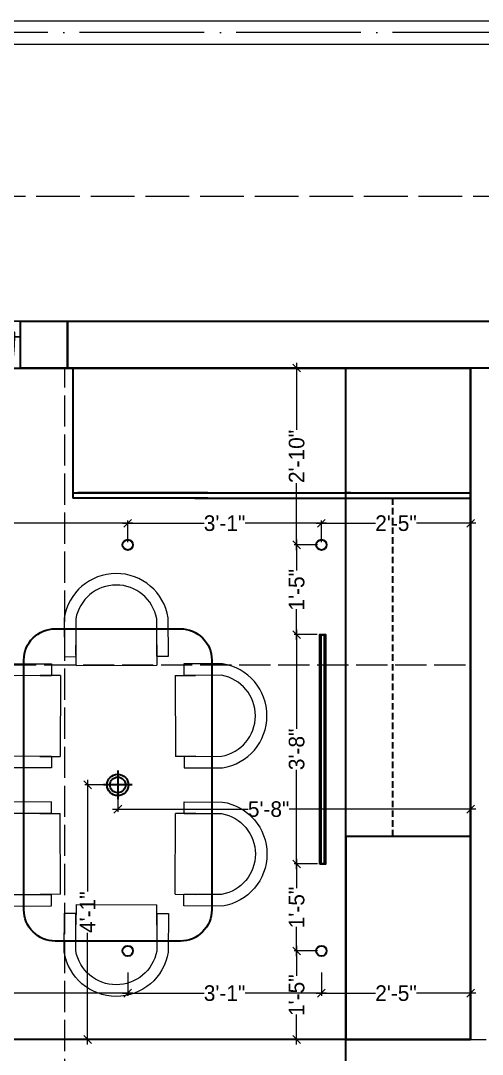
# Model space of a CAD drawing. Header units: millimetres. Extents: x 35877 to 3066687, y -650199 to -40525.
# Drawn here: x 147518.8 to 147607.5, y -180182.2 to -179983.6 of the extents above; entities that cross this region are included whole.
import ezdxf

# ---------------------------------------------------------------- set-up
doc = ezdxf.new("R2010")
doc.units = ezdxf.units.MM
doc.header["$MEASUREMENT"] = 0
doc.header["$PDMODE"] = 35
for name, pattern in [('ACAD_ISO02W100', [15, 12, -3]), ('ACAD_ISO04W100', [30, 24, -3, 0, -3]), ('DASHED', [0.75, 0.5, -0.25]), ('HIDDEN', [0.375, 0.25, -0.125])]:
    doc.linetypes.add(name, pattern=pattern)
doc.layers.get('Defpoints').update_dxf_attribs({"color": 220})
for name, color, linetype in [('AR DOOR', 40, 'Continuous'), ('AR ELE-5', 134, 'Continuous'), ('str coll', 6, 'Continuous')]:
    doc.layers.add(name, color=color, linetype=linetype)
for name, color, linetype, lineweight in [('COLUMN', 1, 'Continuous', 30), ('Electrical', 84, 'Continuous', 30), ('FURNITURE', 32, 'Continuous', 9), ('furniture dimensions', 1, 'DASHED', 0), ('GROUND FLOOR', 7, 'Continuous', 9), ('GROUND FLOOR  ( PLINE )', 251, 'Continuous', 30), ('Labelling', 1, 'Continuous', 25), ('wall', 7, 'Continuous', 30)]:
    doc.layers.add(name, color=color, linetype=linetype, lineweight=lineweight)
doc.styles.add('century g', font='GOTHIC.TTF')
doc.dimstyles.new('Archana', dxfattribs={"dimtxt": 2, "dimasz": 0.75, "dimexe": 0.5, "dimexo": 0.5, "dimgap": 0, "dimtad": 0, "dimzin": 0, "dimdsep": 46, "dimlunit": 4, "dimtxsty": 'century g', "dimblk": 'OBLIQUE', "dimcen": 0, "dimdle": 1, "dimclrd": 256, "dimclre": 256, "dimclrt": 256, "dimadec": 0, "dimazin": 0, "dimtfac": 1, "dimtofl": 0, "dimtmove": 1, "dimatfit": 3, "dimfxl": 1, "dimfxlon": 1, "dimtolj": 1, "dimtzin": 0, "dimlwd": -1, "dimlwe": -1, "dimarcsym": 0})

# ---------------------------------------------------------------- blocks, each defined once
blk = doc.blocks.new('*U116')
for points in [[(-40, 0), (0, 0), (0, 30), (10, 30), (10, 100), (-40, 100)], [(1160, 0), (1120, 0), (1120, 30), (1110, 30), (1110, 100), (1160, 100)], [(0, 0), (0, -1120), (30, -1120), (30, 0)]]:
    blk.add_lwpolyline(points, close=True)
at = {"layer": 'AR ELE-5', "linetype": 'ByBlock', "ltscale": 15}
blk.add_arc((-1.6, 0.7), 1121.6, 272.37301, 359.96526, dxfattribs=at)
blk = doc.blocks.new('SD DSD')
at = {"layer": 'FURNITURE', "color": 9, "true_color": 0xc7c8ca, "transparency": 33554687}
for p, q in [((3348486.7, -514623.32), (3348486.68, -514619.42)), ((3348502.23, -514619.34), (3348502.25, -514623.25)), ((3348486.7, -514623.32), (3348502.25, -514623.25)), ((3348483.69, -514625.26), (3348479.79, -514625.25)), ((3348483.69, -514625.26), (3348483.66, -514640.81)), ((3348505.76, -514625.26), (3348509.66, -514625.25)), ((3348505.76, -514625.26), (3348505.79, -514640.81)), ((3348479.75, -514640.8), (3348483.66, -514640.81)), ((3348509.7, -514640.8), (3348505.79, -514640.81)), ((3348479.75, -514651.77), (3348483.66, -514651.76)), ((3348483.69, -514667.31), (3348483.66, -514651.76)), ((3348505.76, -514667.31), (3348505.79, -514651.76)), ((3348509.7, -514651.77), (3348505.79, -514651.76)), ((3348483.69, -514667.31), (3348479.79, -514667.32)), ((3348505.76, -514667.31), (3348509.66, -514667.32)), ((3348486.7, -514669.25), (3348486.68, -514673.16)), ((3348486.7, -514669.25), (3348502.25, -514669.32)), ((3348502.23, -514673.23), (3348502.25, -514669.32))]:
    blk.add_line(p, q, dxfattribs=at)
at = {"layer": 'FURNITURE', "color": 9, "true_color": 0xc7c8ca, "transparency": 33554687, "flags": 128}
for points in [[(3348502.23, -514621.56), (3348504.46, -514621.55), (3348504.42, -514614.17, 0.853613), (3348484.42, -514614.22), (3348484.46, -514621.65), (3348486.68, -514621.64)], [(3348502.22, -514619.34), (3348502.23, -514621.56), (3348502.2, -514614.36, 0.835758), (3348486.65, -514614.39), (3348486.67, -514619.42), (3348486.68, -514621.64)], [(3348481.97, -514640.8), (3348481.97, -514643.02), (3348474.58, -514643.01, -0.853613), (3348474.58, -514623.01), (3348482.01, -514623.02), (3348482.01, -514625.25)], [(3348507.48, -514640.8), (3348507.48, -514643.02), (3348514.87, -514643.01, 0.853613), (3348514.87, -514623.01), (3348507.44, -514623.02), (3348507.44, -514625.25)], [(3348479.75, -514640.79), (3348481.97, -514640.8), (3348474.77, -514640.78, -0.835758), (3348474.76, -514625.23), (3348479.79, -514625.24), (3348482.01, -514625.25)], [(3348509.7, -514640.79), (3348507.48, -514640.8), (3348514.68, -514640.78, 0.835758), (3348514.69, -514625.23), (3348509.66, -514625.24), (3348507.44, -514625.25)], [(3348481.97, -514651.77), (3348481.97, -514649.55), (3348474.58, -514649.57, 0.853613), (3348474.58, -514669.57), (3348482.01, -514669.55), (3348482.01, -514667.32)], [(3348507.48, -514651.77), (3348507.48, -514649.55), (3348514.87, -514649.57, -0.853613), (3348514.87, -514669.57), (3348507.44, -514669.55), (3348507.44, -514667.32)], [(3348479.75, -514651.78), (3348481.97, -514651.77), (3348474.77, -514651.79, 0.835758), (3348474.76, -514667.34), (3348479.79, -514667.33), (3348482.01, -514667.33)], [(3348509.7, -514651.78), (3348507.48, -514651.77), (3348514.68, -514651.79, -0.835758), (3348514.69, -514667.34), (3348509.66, -514667.33), (3348507.44, -514667.33)], [(3348502.23, -514671.01), (3348504.46, -514671.02), (3348504.42, -514678.4, -0.853613), (3348484.42, -514678.36), (3348484.46, -514670.92), (3348486.68, -514670.93)], [(3348502.22, -514673.23), (3348502.23, -514671.01), (3348502.2, -514678.21, -0.835758), (3348486.65, -514678.18), (3348486.67, -514673.16), (3348486.68, -514670.93)]]:
    blk.add_lwpolyline(points, format="xyb", dxfattribs=at)
at = {"layer": 'FURNITURE', "color": 9, "lineweight": 30, "true_color": 0xc7c8ca, "transparency": 33554687}
blk.add_lwpolyline([(3348506.78, -514676.29), (3348482.68, -514676.29, -0.414214), (3348476.68, -514670.29), (3348476.68, -514622.29, -0.414214), (3348482.68, -514616.29), (3348506.78, -514616.29, -0.414214), (3348512.78, -514622.29), (3348512.78, -514670.29, -0.414214)], format="xyb", close=True, dxfattribs=at)
blk = doc.blocks.new('_Oblique')
at = {"layer": 'wall', "color": 0, "lineweight": -2}
blk.add_line((-0.5, -0.5), (0.5, 0.5), dxfattribs=at)
blk = doc.blocks.new('*D653')
at = {"layer": 'Defpoints', "color": 0, "linetype": 'Continuous', "lineweight": 0, "transparency": 16777216}
for p in [(147571.81, -180145.64), (147577.17, -180145.64, 0), (147576.56, -180162.35)]:
    blk.add_point(p, dxfattribs=at)
at = {"layer": 'furniture dimensions', "color": 5, "linetype": 'Continuous', "transparency": 16777216}
for p, q in [((147571.81, -180144.64), (147571.81, -180150.28)), ((147575.81, -180145.64), (147571.31, -180145.64)), ((147571.81, -180163.35), (147571.81, -180157.72))]:
    blk.add_line(p, q, dxfattribs=at)
at = {"layer": 'furniture dimensions', "color": 5, "linetype": 'ByBlock', "transparency": 16777216}
blk.add_line((147575.81, -180162.35), (147571.31, -180162.35), dxfattribs=at)
at = {"layer": 'furniture dimensions', "color": 5, "linetype": 'Continuous', "transparency": 16777216, "xscale": 1.5, "yscale": 1.5, "zscale": 1.5}
for p, rotation in [((147571.81, -180145.64), 90), ((147571.81, -180162.35), 270)]:
    blk.add_blockref('_Oblique', p, dxfattribs=dict(at, rotation=rotation))
at = {"layer": 'furniture dimensions', "linetype": 'Continuous', "lineweight": 0, "transparency": 16777216, "insert": (147571.81, -180154), "char_height": 3, "attachment_point": 5, "rotation": 90, "style": 'century g'}
blk.add_mtext('\\A1;1\'-5"', dxfattribs=at)
blk = doc.blocks.new('*D654')
at = {"layer": 'Defpoints', "color": 0, "linetype": 'Continuous', "lineweight": 0, "transparency": 16777216}
for p in [(147576.56, -180084.31), (147571.81, -180101.57), (147576.28, -180101.57, 0)]:
    blk.add_point(p, dxfattribs=at)
at = {"layer": 'furniture dimensions', "color": 5, "linetype": 'Continuous', "transparency": 16777216}
for p, q in [((147571.81, -180083.31), (147571.81, -180089.22)), ((147571.81, -180102.57), (147571.81, -180096.66)), ((147575.78, -180101.57), (147571.31, -180101.57))]:
    blk.add_line(p, q, dxfattribs=at)
at = {"layer": 'furniture dimensions', "color": 5, "linetype": 'ByBlock', "transparency": 16777216}
blk.add_line((147575.81, -180084.31), (147571.31, -180084.31), dxfattribs=at)
at = {"layer": 'furniture dimensions', "color": 5, "linetype": 'Continuous', "transparency": 16777216, "xscale": 1.5, "yscale": 1.5, "zscale": 1.5}
for p, rotation in [((147571.81, -180084.31), 90), ((147571.81, -180101.57), 270)]:
    blk.add_blockref('_Oblique', p, dxfattribs=dict(at, rotation=rotation))
at = {"layer": 'furniture dimensions', "linetype": 'Continuous', "lineweight": 0, "transparency": 16777216, "insert": (147571.81, -180092.94), "char_height": 3, "attachment_point": 5, "rotation": 90, "style": 'century g'}
blk.add_mtext('\\A1;1\'-5"', dxfattribs=at)
blk = doc.blocks.new('*D681')
at = {"layer": 'Defpoints', "color": 0, "linetype": 'Continuous', "lineweight": 0, "transparency": 16777216}
for p in [(147539.34, -180080.17), (147467.74, -180083.78), (147539.34, -180084.31)]:
    blk.add_point(p, dxfattribs=at)
at = {"layer": 'furniture dimensions', "color": 5, "linetype": 'Continuous', "transparency": 16777216}
for p, q in [((147466.74, -180080.17), (147502.24, -180080.17)), ((147540.34, -180080.17), (147504.84, -180080.17)), ((147539.34, -180083.81), (147539.34, -180079.67))]:
    blk.add_line(p, q, dxfattribs=at)
at = {"layer": 'furniture dimensions', "color": 5, "linetype": 'ByBlock', "transparency": 16777216}
blk.add_line((147467.74, -180083.28), (147467.74, -180079.67), dxfattribs=at)
at = {"layer": 'furniture dimensions', "color": 5, "linetype": 'Continuous', "transparency": 16777216, "xscale": 1.5, "yscale": 1.5, "zscale": 1.5, "rotation": 180}
blk.add_blockref('_Oblique', (147467.74, -180080.17), dxfattribs=at)
at = {"layer": 'furniture dimensions', "color": 5, "linetype": 'Continuous', "transparency": 16777216, "xscale": 1.5, "yscale": 1.5, "zscale": 1.5}
blk.add_blockref('_Oblique', (147539.34, -180080.17), dxfattribs=at)
at = {"layer": 'furniture dimensions', "linetype": 'Continuous', "lineweight": 0, "transparency": 16777216, "insert": (147503.54, -180080.17), "char_height": 3, "attachment_point": 5, "style": 'century g'}
blk.add_mtext("\\A1;6'", dxfattribs=at)
blk = doc.blocks.new('*D682')
at = {"layer": 'Defpoints', "color": 0, "linetype": 'Continuous', "lineweight": 0, "transparency": 16777216}
for p in [(147576.56, -180080.17), (147539.34, -180084.31), (147576.56, -180084.31, -0.01)]:
    blk.add_point(p, dxfattribs=at)
at = {"layer": 'furniture dimensions', "color": 5, "linetype": 'Continuous', "transparency": 16777216}
for p, q in [((147538.34, -180080.17), (147554.01, -180080.17)), ((147577.56, -180080.17), (147561.9, -180080.17)), ((147576.56, -180083.81), (147576.56, -180079.67))]:
    blk.add_line(p, q, dxfattribs=at)
at = {"layer": 'furniture dimensions', "color": 5, "linetype": 'ByBlock', "transparency": 16777216}
blk.add_line((147539.34, -180083.81), (147539.34, -180079.67), dxfattribs=at)
at = {"layer": 'furniture dimensions', "color": 5, "linetype": 'Continuous', "transparency": 16777216, "xscale": 1.5, "yscale": 1.5, "zscale": 1.5, "rotation": 180}
blk.add_blockref('_Oblique', (147539.34, -180080.17), dxfattribs=at)
at = {"layer": 'furniture dimensions', "color": 5, "linetype": 'Continuous', "transparency": 16777216, "xscale": 1.5, "yscale": 1.5, "zscale": 1.5}
blk.add_blockref('_Oblique', (147576.56, -180080.17), dxfattribs=at)
at = {"layer": 'furniture dimensions', "linetype": 'Continuous', "lineweight": 0, "transparency": 16777216, "insert": (147557.95, -180080.17), "char_height": 3, "attachment_point": 5, "style": 'century g'}
blk.add_mtext('\\A1;3\'-1"', dxfattribs=at)
blk = doc.blocks.new('*D683')
at = {"layer": 'Defpoints', "color": 0, "linetype": 'Continuous', "lineweight": 0, "transparency": 16777216}
for p in [(147605.25, -180080.17), (147576.56, -180084.31, -0.01), (147605.25, -180084.31, -0.01)]:
    blk.add_point(p, dxfattribs=at)
at = {"layer": 'furniture dimensions', "color": 5, "linetype": 'Continuous', "transparency": 16777216}
for p, q in [((147575.56, -180080.17), (147586.95, -180080.17)), ((147606.25, -180080.17), (147594.86, -180080.17)), ((147605.25, -180083.81), (147605.25, -180079.67))]:
    blk.add_line(p, q, dxfattribs=at)
at = {"layer": 'furniture dimensions', "color": 5, "linetype": 'ByBlock', "transparency": 16777216}
blk.add_line((147576.56, -180083.81), (147576.56, -180079.67), dxfattribs=at)
at = {"layer": 'furniture dimensions', "color": 5, "linetype": 'Continuous', "transparency": 16777216, "xscale": 1.5, "yscale": 1.5, "zscale": 1.5, "rotation": 180}
blk.add_blockref('_Oblique', (147576.56, -180080.17), dxfattribs=at)
at = {"layer": 'furniture dimensions', "color": 5, "linetype": 'Continuous', "transparency": 16777216, "xscale": 1.5, "yscale": 1.5, "zscale": 1.5}
blk.add_blockref('_Oblique', (147605.25, -180080.17), dxfattribs=at)
at = {"layer": 'furniture dimensions', "linetype": 'Continuous', "lineweight": 0, "transparency": 16777216, "insert": (147590.91, -180080.17), "char_height": 3, "attachment_point": 5, "style": 'century g'}
blk.add_mtext('\\A1;2\'-5"', dxfattribs=at)
blk = doc.blocks.new('*D684')
at = {"layer": 'Defpoints', "color": 0, "linetype": 'Continuous', "lineweight": 0, "transparency": 16777216}
for p in [(147576.28, -180101.57, -0.01), (147571.81, -180145.64), (147575.81, -180145.64, -0.01)]:
    blk.add_point(p, dxfattribs=at)
at = {"layer": 'furniture dimensions', "color": 5, "linetype": 'Continuous', "transparency": 16777216}
for p, q in [((147571.81, -180100.57), (147571.81, -180119.66)), ((147571.81, -180146.64), (147571.81, -180127.55)), ((147575.31, -180145.64), (147571.31, -180145.64))]:
    blk.add_line(p, q, dxfattribs=at)
at = {"layer": 'furniture dimensions', "color": 5, "linetype": 'ByBlock', "transparency": 16777216}
blk.add_line((147575.78, -180101.57), (147571.31, -180101.57), dxfattribs=at)
at = {"layer": 'furniture dimensions', "color": 5, "linetype": 'Continuous', "transparency": 16777216, "xscale": 1.5, "yscale": 1.5, "zscale": 1.5}
for p, rotation in [((147571.81, -180101.57), 90), ((147571.81, -180145.64), 270)]:
    blk.add_blockref('_Oblique', p, dxfattribs=dict(at, rotation=rotation))
at = {"layer": 'furniture dimensions', "linetype": 'Continuous', "lineweight": 0, "transparency": 16777216, "insert": (147571.81, -180123.61), "char_height": 3, "attachment_point": 5, "rotation": 90, "style": 'century g'}
blk.add_mtext('\\A1;3\'-8"', dxfattribs=at)
blk = doc.blocks.new('*D685')
at = {"layer": 'Defpoints', "color": 0, "linetype": 'Continuous', "lineweight": 0, "transparency": 16777216}
for p in [(147537.42, -180130.44), (147605.25, -180130.44, -0.01), (147605.25, -180135.11)]:
    blk.add_point(p, dxfattribs=at)
at = {"layer": 'furniture dimensions', "color": 5, "linetype": 'ByBlock', "transparency": 16777216}
blk.add_line((147537.42, -180131.11), (147537.42, -180135.61), dxfattribs=at)
at = {"layer": 'furniture dimensions', "color": 5, "linetype": 'Continuous', "transparency": 16777216}
for p, q in [((147605.25, -180131.11), (147605.25, -180135.61)), ((147536.42, -180135.11), (147562.48, -180135.11)), ((147606.25, -180135.11), (147570.35, -180135.11))]:
    blk.add_line(p, q, dxfattribs=at)
at = {"layer": 'furniture dimensions', "color": 5, "linetype": 'Continuous', "transparency": 16777216, "xscale": 1.5, "yscale": 1.5, "zscale": 1.5, "rotation": 180}
blk.add_blockref('_Oblique', (147537.42, -180135.11), dxfattribs=at)
at = {"layer": 'furniture dimensions', "color": 5, "linetype": 'Continuous', "transparency": 16777216, "xscale": 1.5, "yscale": 1.5, "zscale": 1.5}
blk.add_blockref('_Oblique', (147605.25, -180135.11), dxfattribs=at)
at = {"layer": 'furniture dimensions', "linetype": 'Continuous', "lineweight": 0, "transparency": 16777216, "insert": (147566.42, -180135.11), "char_height": 3, "attachment_point": 5, "style": 'century g'}
blk.add_mtext('\\A1;5\'-8"', dxfattribs=at)
blk = doc.blocks.new('*D686')
at = {"layer": 'Defpoints', "color": 0, "linetype": 'Continuous', "lineweight": 0, "transparency": 16777216}
for p in [(147537.42, -180130.44), (147531.62, -180179.35), (147537.42, -180179.35, 0.11)]:
    blk.add_point(p, dxfattribs=at)
at = {"layer": 'furniture dimensions', "color": 5, "linetype": 'ByBlock', "transparency": 16777216}
blk.add_line((147535.62, -180130.44), (147531.12, -180130.44), dxfattribs=at)
at = {"layer": 'furniture dimensions', "color": 5, "linetype": 'Continuous', "transparency": 16777216}
for p, q in [((147531.62, -180129.44), (147531.62, -180150.93)), ((147531.62, -180180.35), (147531.62, -180158.86)), ((147535.61, -180179.35), (147531.12, -180179.35))]:
    blk.add_line(p, q, dxfattribs=at)
at = {"layer": 'furniture dimensions', "color": 5, "linetype": 'Continuous', "transparency": 16777216, "xscale": 1.5, "yscale": 1.5, "zscale": 1.5}
for p, rotation in [((147531.62, -180130.44), 90), ((147531.62, -180179.35), 270)]:
    blk.add_blockref('_Oblique', p, dxfattribs=dict(at, rotation=rotation))
at = {"layer": 'furniture dimensions', "linetype": 'Continuous', "lineweight": 0, "transparency": 16777216, "insert": (147531.62, -180154.9), "char_height": 3, "attachment_point": 5, "rotation": 90, "style": 'century g'}
blk.add_mtext('\\A1;4\'-1"', dxfattribs=at)
blk = doc.blocks.new('*D689')
at = {"layer": 'Defpoints', "color": 0, "linetype": 'Continuous', "lineweight": 0, "transparency": 16777216}
for p in [(147576.56, -180162.35, -0.01), (147571.81, -180179.35), (147576.56, -180179.35, 0.11)]:
    blk.add_point(p, dxfattribs=at)
at = {"layer": 'furniture dimensions', "color": 5, "linetype": 'ByBlock', "transparency": 16777216}
blk.add_line((147575.81, -180162.35), (147571.31, -180162.35), dxfattribs=at)
at = {"layer": 'furniture dimensions', "color": 5, "linetype": 'Continuous', "transparency": 16777216}
for p, q in [((147571.81, -180161.35), (147571.81, -180167.13)), ((147571.81, -180180.35), (147571.81, -180174.57)), ((147575.81, -180179.35), (147571.31, -180179.35))]:
    blk.add_line(p, q, dxfattribs=at)
at = {"layer": 'furniture dimensions', "color": 5, "linetype": 'Continuous', "transparency": 16777216, "xscale": 1.5, "yscale": 1.5, "zscale": 1.5}
for p, rotation in [((147571.81, -180162.35), 90), ((147571.81, -180179.35), 270)]:
    blk.add_blockref('_Oblique', p, dxfattribs=dict(at, rotation=rotation))
at = {"layer": 'furniture dimensions', "linetype": 'Continuous', "lineweight": 0, "transparency": 16777216, "insert": (147571.81, -180170.85), "char_height": 3, "attachment_point": 5, "rotation": 90, "style": 'century g'}
blk.add_mtext('\\A1;1\'-5"', dxfattribs=at)
blk = doc.blocks.new('*D690')
at = {"layer": 'Defpoints', "color": 0, "linetype": 'Continuous', "lineweight": 0, "transparency": 16777216}
for p in [(147571.81, -180050.35), (147576.56, -180050.35, -0.01), (147576.56, -180084.31, -0.01)]:
    blk.add_point(p, dxfattribs=at)
at = {"layer": 'furniture dimensions', "color": 5, "linetype": 'Continuous', "transparency": 16777216}
for p, q in [((147571.81, -180049.35), (147571.81, -180062.22)), ((147575.81, -180050.35), (147571.31, -180050.35)), ((147571.81, -180085.31), (147571.81, -180072.44))]:
    blk.add_line(p, q, dxfattribs=at)
at = {"layer": 'furniture dimensions', "color": 5, "linetype": 'ByBlock', "transparency": 16777216}
blk.add_line((147575.81, -180084.31), (147571.31, -180084.31), dxfattribs=at)
at = {"layer": 'furniture dimensions', "color": 5, "linetype": 'Continuous', "transparency": 16777216, "xscale": 1.5, "yscale": 1.5, "zscale": 1.5}
for p, rotation in [((147571.81, -180050.35), 90), ((147571.81, -180084.31), 270)]:
    blk.add_blockref('_Oblique', p, dxfattribs=dict(at, rotation=rotation))
at = {"layer": 'furniture dimensions', "linetype": 'Continuous', "lineweight": 0, "transparency": 16777216, "insert": (147571.81, -180067.33), "char_height": 3, "attachment_point": 5, "rotation": 90, "style": 'century g'}
blk.add_mtext('\\A1;2\'-10"', dxfattribs=at)
blk = doc.blocks.new('*D693')
at = {"layer": 'Defpoints', "color": 0, "linetype": 'Continuous', "lineweight": 0, "transparency": 16777216}
for p in [(147469.46, -180162.35, -0.01), (147539.34, -180162.35, -0.01), (147539.34, -180170.47)]:
    blk.add_point(p, dxfattribs=at)
at = {"layer": 'furniture dimensions', "color": 5, "linetype": 'ByBlock', "transparency": 16777216}
blk.add_line((147469.46, -180166.47), (147469.46, -180170.97), dxfattribs=at)
at = {"layer": 'furniture dimensions', "color": 5, "linetype": 'Continuous', "transparency": 16777216}
for p, q in [((147539.34, -180166.47), (147539.34, -180170.97)), ((147468.46, -180170.47), (147499.31, -180170.47)), ((147540.34, -180170.47), (147509.49, -180170.47))]:
    blk.add_line(p, q, dxfattribs=at)
at = {"layer": 'furniture dimensions', "color": 5, "linetype": 'Continuous', "transparency": 16777216, "xscale": 1.5, "yscale": 1.5, "zscale": 1.5, "rotation": 180}
blk.add_blockref('_Oblique', (147469.46, -180170.47), dxfattribs=at)
at = {"layer": 'furniture dimensions', "color": 5, "linetype": 'Continuous', "transparency": 16777216, "xscale": 1.5, "yscale": 1.5, "zscale": 1.5}
blk.add_blockref('_Oblique', (147539.34, -180170.47), dxfattribs=at)
at = {"layer": 'furniture dimensions', "linetype": 'Continuous', "lineweight": 0, "transparency": 16777216, "insert": (147504.4, -180170.47), "char_height": 3, "attachment_point": 5, "style": 'century g'}
blk.add_mtext('\\A1;5\'-10"', dxfattribs=at)
blk = doc.blocks.new('*D896')
at = {"layer": 'Defpoints', "color": 0, "linetype": 'Continuous', "lineweight": 0, "transparency": 16777216}
for p in [(147539.34, -180162.35, -0.01), (147576.56, -180162.35, -0.01), (147576.56, -180170.47)]:
    blk.add_point(p, dxfattribs=at)
at = {"layer": 'furniture dimensions', "color": 5, "linetype": 'ByBlock', "transparency": 16777216}
blk.add_line((147539.34, -180166.47), (147539.34, -180170.97), dxfattribs=at)
at = {"layer": 'furniture dimensions', "color": 5, "linetype": 'Continuous', "transparency": 16777216}
for p, q in [((147576.56, -180166.47), (147576.56, -180170.97)), ((147538.34, -180170.47), (147554.01, -180170.47)), ((147577.56, -180170.47), (147561.9, -180170.47))]:
    blk.add_line(p, q, dxfattribs=at)
at = {"layer": 'furniture dimensions', "color": 5, "linetype": 'Continuous', "transparency": 16777216, "xscale": 1.5, "yscale": 1.5, "zscale": 1.5, "rotation": 180}
blk.add_blockref('_Oblique', (147539.34, -180170.47), dxfattribs=at)
at = {"layer": 'furniture dimensions', "color": 5, "linetype": 'Continuous', "transparency": 16777216, "xscale": 1.5, "yscale": 1.5, "zscale": 1.5}
blk.add_blockref('_Oblique', (147576.56, -180170.47), dxfattribs=at)
at = {"layer": 'furniture dimensions', "linetype": 'Continuous', "lineweight": 0, "transparency": 16777216, "insert": (147557.95, -180170.47), "char_height": 3, "attachment_point": 5, "style": 'century g'}
blk.add_mtext('\\A1;3\'-1"', dxfattribs=at)
blk = doc.blocks.new('*D897')
at = {"layer": 'Defpoints', "color": 0, "linetype": 'Continuous', "lineweight": 0, "transparency": 16777216}
for p in [(147576.56, -180162.35, -0.01), (147605.25, -180162.35, -0.01), (147605.25, -180170.47)]:
    blk.add_point(p, dxfattribs=at)
at = {"layer": 'furniture dimensions', "color": 5, "linetype": 'ByBlock', "transparency": 16777216}
blk.add_line((147576.56, -180166.47), (147576.56, -180170.97), dxfattribs=at)
at = {"layer": 'furniture dimensions', "color": 5, "linetype": 'Continuous', "transparency": 16777216}
for p, q in [((147605.25, -180166.47), (147605.25, -180170.97)), ((147575.56, -180170.47), (147586.95, -180170.47)), ((147606.25, -180170.47), (147594.86, -180170.47))]:
    blk.add_line(p, q, dxfattribs=at)
at = {"layer": 'furniture dimensions', "color": 5, "linetype": 'Continuous', "transparency": 16777216, "xscale": 1.5, "yscale": 1.5, "zscale": 1.5, "rotation": 180}
blk.add_blockref('_Oblique', (147576.56, -180170.47), dxfattribs=at)
at = {"layer": 'furniture dimensions', "color": 5, "linetype": 'Continuous', "transparency": 16777216, "xscale": 1.5, "yscale": 1.5, "zscale": 1.5}
blk.add_blockref('_Oblique', (147605.25, -180170.47), dxfattribs=at)
at = {"layer": 'furniture dimensions', "linetype": 'Continuous', "lineweight": 0, "transparency": 16777216, "insert": (147590.91, -180170.47), "char_height": 3, "attachment_point": 5, "style": 'century g'}
blk.add_mtext('\\A1;2\'-5"', dxfattribs=at)

msp = doc.modelspace()

# ---------------------------------------------------------------- linework, layer by layer
at = {"layer": 'COLUMN', "transparency": 33554687, "elevation": -0.005}
msp.add_lwpolyline([(147518.752, -180041.351), (147527.752, -180041.351), (147527.752, -180050.351), (147518.752, -180050.351)], close=True, dxfattribs=at)
at = {"layer": 'Electrical', "transparency": 33554687}
for p, q in [((147537.425, -180127.701), (147537.425, -180133.188)), ((147540.169, -180130.444), (147534.681, -180130.444))]:
    msp.add_line(p, q, dxfattribs=at)
at = {"layer": 'Electrical', "color": 152, "lineweight": 30, "true_color": 0x2776bb, "transparency": 33554687, "elevation": -0.008}
for points in [[(147576.279, -180145.645), (147576.279, -180101.567), (147577.339, -180101.567), (147577.339, -180145.645)], [(147577.15, -180101.668), (147576.465, -180101.668), (147576.465, -180145.563), (147577.15, -180145.563)], [(147577.132, -180101.686), (147576.483, -180101.686), (147576.483, -180145.544), (147577.132, -180145.544)]]:
    msp.add_lwpolyline(points, close=True, dxfattribs=at)
at = {"layer": 'Electrical', "transparency": 33554687}
for radius in [2.058, 1.5]:
    msp.add_circle((147537.425, -180130.444), radius, dxfattribs=at)
at = {"layer": 'FURNITURE', "color": 9, "lineweight": 30, "true_color": 0xc7c8ca, "transparency": 33554687}
for p, q in [((147528.752, -180050.351, -0.005), (147528.752, -180075.351, -0.005)), ((147581.252, -180075.351, -0.005), (147581.253, -180050.351, -0.005)), ((147528.752, -180074.351, -0.005), (147605.252, -180074.351, -0.005)), ((147554.753, -180075.351, -0.005), (147528.752, -180075.351, -0.005)), ((147554.75, -180074.351, -0.005), (147529.75, -180074.351, -0.005)), ((147552.253, -180075.351, -0.005), (147605.252, -180075.351, -0.005)), ((147581.252, -180179.351, -0.005), (147581.252, -180075.351, -0.005)), ((147581.253, -180074.351, -0.005), (147605.252, -180074.351, -0.005)), ((147582.253, -180074.351, -0.005), (147581.253, -180074.351, -0.005))]:
    msp.add_line(p, q, dxfattribs=at)
at = {"layer": 'FURNITURE', "color": 9, "linetype": 'HIDDEN', "lineweight": 30, "ltscale": 5, "true_color": 0xc7c8ca, "transparency": 33554687}
msp.add_line((147590.252, -180075.351, -0.005), (147590.252, -180140.349, -0.005), dxfattribs=at)
at = {"layer": 'FURNITURE', "color": 9, "lineweight": 30, "true_color": 0xc7c8ca, "transparency": 33554687, "elevation": -0.005}
msp.add_lwpolyline([(147581.252, -180179.351), (147605.252, -180179.351), (147605.252, -180140.349), (147581.252, -180140.349)], close=True, dxfattribs=at)
at = {"layer": 'FURNITURE', "color": 240, "lineweight": 30, "true_color": 0xed1f24, "transparency": 33554687}
for centre in [(147539.341, -180084.31), (147576.564, -180084.31, -0.005), (147539.341, -180162.351, -0.005), (147576.564, -180162.351, -0.005)]:
    msp.add_circle(centre, 1, dxfattribs=at)
at = {"layer": 'furniture dimensions', "color": 6, "linetype": 'Continuous', "lineweight": 30, "transparency": 33554687, "elevation": 0.113}
msp.add_lwpolyline([(147605.252, -180179.351), (147373.252, -180179.351), (147373.252, -180179.351), (147373.252, -180050.351), (147605.252, -180050.351), (147605.252, -180179.351)], dxfattribs=at)
at = {"layer": 'GROUND FLOOR', "transparency": 33554687}
for p, q in [((147264.502, -179983.601, -0.005), (147764.752, -179983.601, -0.005)), ((147269.002, -179988.101, -0.005), (147764.752, -179988.101, -0.005)), ((147764.752, -180041.351, -0.005), (147364.252, -180041.351, -0.005)), ((147518.752, -180041.351, -0.005), (147518.752, -180050.351, -0.005)), ((147527.752, -180041.351, -0.005), (147527.752, -180050.351, -0.005)), ((147601.252, -180050.351, -0.005), (147518.752, -180050.351, -0.005)), ((147755.752, -180050.351, -0.005), (147605.752, -180050.351, -0.005)), ((147605.252, -180179.351, -0.005), (147581.252, -180179.351, -0.005)), ((147581.252, -180183.851, -0.005), (147581.252, -180179.351, -0.005))]:
    msp.add_line(p, q, dxfattribs=at)
at = {"layer": 'GROUND FLOOR', "color": 1, "linetype": 'ACAD_ISO04W100', "transparency": 33554687, "elevation": -0.005}
msp.add_lwpolyline([(147764.752, -179985.851), (147266.752, -179985.851), (147266.752, -180448.351), (147764.752, -180448.351)], dxfattribs=at)
at = {"layer": 'GROUND FLOOR', "linetype": 'ACAD_ISO02W100', "ltscale": 0.7, "transparency": 33554687, "elevation": -0.005}
msp.add_lwpolyline([(147364.252, -180017.351), (147760.252, -180017.351)], dxfattribs=at)
at = {"layer": 'GROUND FLOOR  ( PLINE )', "transparency": 33554687}
for p, q in [((147527.752, -180041.351, -0.005), (147653.752, -180041.351)), ((147527.752, -180050.351, -0.005), (147527.752, -180041.351, -0.005)), ((147601.252, -180050.351, -0.005), (147527.752, -180050.351, -0.005)), ((147659.752, -180050.351, -0.005), (147601.252, -180050.351, -0.005)), ((147605.252, -180179.351, -0.005), (147605.252, -180050.351, -0.005)), ((147581.252, -180183.851, -0.005), (147581.252, -180179.351, -0.005)), ((147581.252, -180179.351, -0.005), (147605.252, -180179.351, -0.005))]:
    msp.add_line(p, q, dxfattribs=at)
at = {"layer": 'Labelling', "color": 251, "linetype": 'ACAD_ISO02W100', "lineweight": 0, "ltscale": 0.5, "true_color": 0x636466, "transparency": 33554687}
for p, q in [((147527.252, -180324.1, -0.005), (147527.252, -180050.351, -0.005)), ((147373.252, -180107.351, -0.005), (147605.252, -180107.351, -0.005)), ((147527.252, -180179.351, -0.005), (147665.752, -180179.351, -0.005))]:
    msp.add_line(p, q, dxfattribs=at)

# ---------------------------------------------------------------- block references
at = {"layer": 'AR DOOR', "linetype": 'ByBlock', "lineweight": -2, "transparency": 33554687, "extrusion": (0, 0, -1), "xscale": -0.02999999999997555, "yscale": 0.02999999999997555, "zscale": -0.02999999999997555}
msp.add_blockref('*U116', (-147483.952, -180044.351, 0.005), dxfattribs=at)
at = {"layer": 'str coll', "color": 9, "lineweight": 30, "true_color": 0xc7c8ca, "transparency": 33554687}
msp.add_blockref('SD DSD', (-3200957.3, 334515.842), dxfattribs=at)

# ---------------------------------------------------------------- dimensions: what is measured, and where the dimension line sits
at = {"layer": 'furniture dimensions', "color": 5, "linetype": 'Continuous', "lineweight": 0, "transparency": 33554687}
for base, p1, p2, angle, picture, middle in [((147571.815, -180050.351), (147576.564, -180084.31, -0.005), (147576.564, -180050.351, -0.005), 90, '*D690', (147571.815, -180067.33)), ((147571.815, -180101.567, -0.005), (147576.564, -180084.31, -0.005), (147576.279, -180101.567, -0.008), 270, '*D654', (147571.815, -180092.938, -0.005)), ((147571.815, -180145.645), (147576.279, -180101.567, -0.008), (147575.815, -180145.645, -0.005), 90, '*D684', (147571.815, -180123.606)), ((147531.616, -180179.351), (147537.425, -180130.444), (147537.425, -180179.351, 0.113), 90, '*D686', (147531.616, -180154.897)), ((147571.815, -180145.645, -0.005), (147576.564, -180162.351, -0.005), (147577.169, -180145.645, -0.008), 90, '*D653', (147571.815, -180153.998, -0.005)), ((147571.815, -180179.351), (147576.564, -180162.351, -0.005), (147576.564, -180179.351, 0.113), 90, '*D689', (147571.815, -180170.851))]:
    dim = msp.add_linear_dim(base=base, p1=p1, p2=p2, angle=angle, dimstyle='Archana', override={"dimtxt": 3, "dimasz": 1.5, "dimdec": 0, "dimclrd": 5, "dimclre": 5, "dimfxl": 4}, dxfattribs=at)
    dim.commit()
    dim.dimension.update_dxf_attribs({"geometry": picture, "text_midpoint": middle})
at = {"layer": 'furniture dimensions', "color": 5, "linetype": 'Continuous', "lineweight": 0}
for base, p1, p2, picture, middle in [((147539.341, -180080.168), (147467.74, -180083.78), (147539.341, -180084.31), '*D681', (147503.541, -180080.168)), ((147576.564, -180080.168), (147539.341, -180084.31), (147576.564, -180084.31, -0.005), '*D682', (147557.953, -180080.168)), ((147605.252, -180080.168), (147576.564, -180084.31, -0.005), (147605.252, -180084.31, -0.005), '*D683', (147590.908, -180080.168)), ((147539.341, -180170.472), (147469.456, -180162.351, -0.005), (147539.341, -180162.351, -0.005), '*D693', (147504.399, -180170.472)), ((147576.564, -180170.472), (147539.341, -180162.351, -0.005), (147576.564, -180162.351, -0.005), '*D896', (147557.953, -180170.472)), ((147605.252, -180170.472), (147576.564, -180162.351, -0.005), (147605.252, -180162.351, -0.005), '*D897', (147590.908, -180170.472))]:
    dim = msp.add_linear_dim(base=base, p1=p1, p2=p2, dimstyle='Archana', override={"dimtxt": 3, "dimasz": 1.5, "dimdec": 0, "dimclrd": 5, "dimclre": 5, "dimfxl": 4}, dxfattribs=at)
    dim.commit()
    dim.dimension.update_dxf_attribs({"geometry": picture, "text_midpoint": middle})
at = {"layer": 'furniture dimensions', "color": 5, "linetype": 'Continuous', "lineweight": 0, "transparency": 33554687}
dim = msp.add_linear_dim(base=(147605.252, -180135.113), p1=(147537.425, -180130.444), p2=(147605.252, -180130.444, -0.005), dimstyle='Archana', override={"dimtxt": 3, "dimasz": 1.5, "dimdec": 0, "dimclrd": 5, "dimclre": 5, "dimfxl": 4}, dxfattribs=at)
dim.commit()
dim.dimension.update_dxf_attribs({"geometry": '*D685', "text_midpoint": (147566.416, -180135.113), "dimtype": 160})

doc.saveas('drawing.dxf')
